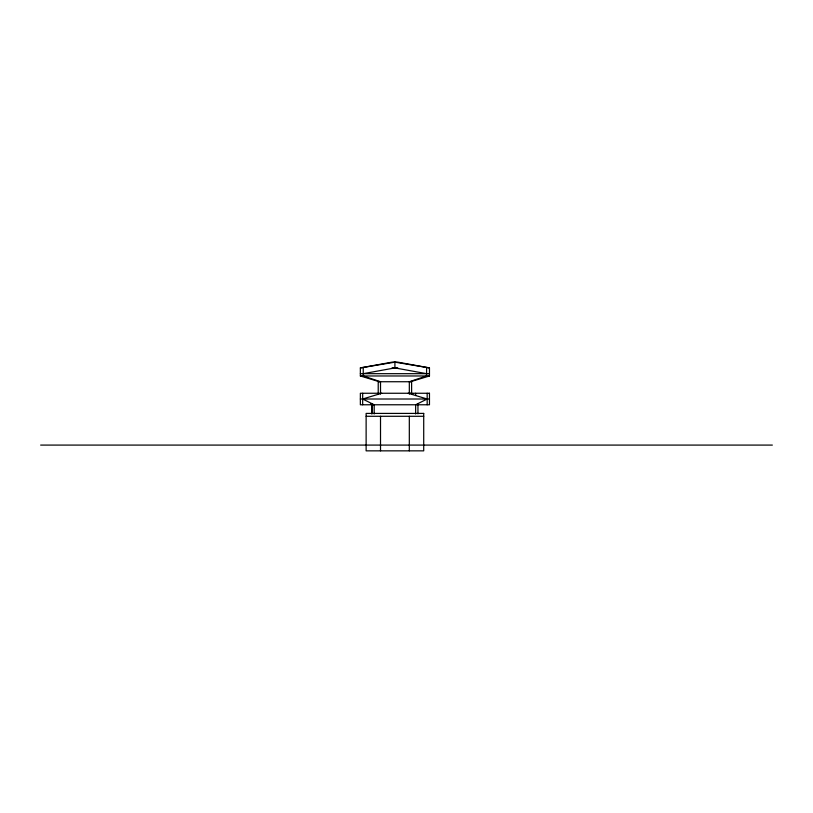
<?xml version="1.0" encoding="UTF-8"?>
<svg xmlns="http://www.w3.org/2000/svg" width="813" height="813" viewBox="0 0 813 813"><rect width="100%" height="100%" fill="white"/><g stroke="black" fill="none" stroke-linecap="round" stroke-linejoin="round"><path stroke-width="1.22" d="M410.463 381.734L429.467 375.972L429.467 367.913L397.801 362.151L392.039 362.151L360.362 367.913L360.362 375.972L379.366 381.734M381.673 393.258L362.669 399.01L374.183 404.772L374.183 413.99M360.362 367.913L394.915 362.151L429.467 367.913M363.238 373.675L394.915 367.913L426.591 373.675M392.039 367.913L397.801 367.913M360.362 373.675L429.467 373.675M360.362 375.972L429.467 375.972M360.362 399.01L429.467 399.01M366.124 416.286L423.715 416.286M40.65 445.087L772.35 445.087M410.463 393.258L412.841 393.97M408.167 393.258L427.171 399.01L415.646 404.772L415.646 413.99M370.728 403.726L373.035 404.772M427.171 393.258L427.171 404.772M426.591 367.913L426.591 375.972L409.325 381.734L409.325 394.071M417.953 403.949L417.953 413.827M415.646 393.258L415.646 395.555M411.612 394.396L411.612 381.734L378.218 381.734L378.218 394.264M409.315 416.286L409.315 450.849M394.915 362.151L394.915 367.913M380.514 394.071L380.514 381.734L363.238 375.972L363.238 367.913M380.514 416.286L380.514 450.849M371.887 403.949L371.887 413.827M371.887 403.949L371.876 413.827M362.669 393.258L362.669 404.772M429.467 393.258L360.362 393.258L360.362 404.772L429.467 404.772L429.467 393.258M423.715 413.411L366.124 413.411L366.124 450.849L423.715 450.849L423.715 413.411"/></g></svg>
